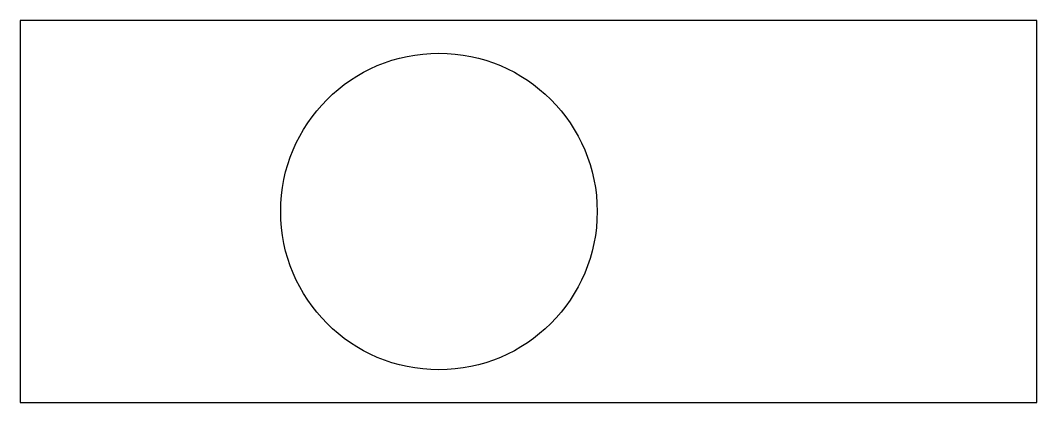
# Model space of a CAD drawing. Header units: millimetres. Extents: x 0 to 42.5, y 0 to 16.
import ezdxf

# ---------------------------------------------------------------- set-up
doc = ezdxf.new("R2010")
doc.units = ezdxf.units.MM

msp = doc.modelspace()

# ---------------------------------------------------------------- linework, layer by layer
msp.add_lwpolyline([(0, 0), (42.55, 0), (42.55, 16), (0, 16)], close=True)
msp.add_circle((17.525, 8), 6.625)

doc.saveas('drawing.dxf')
